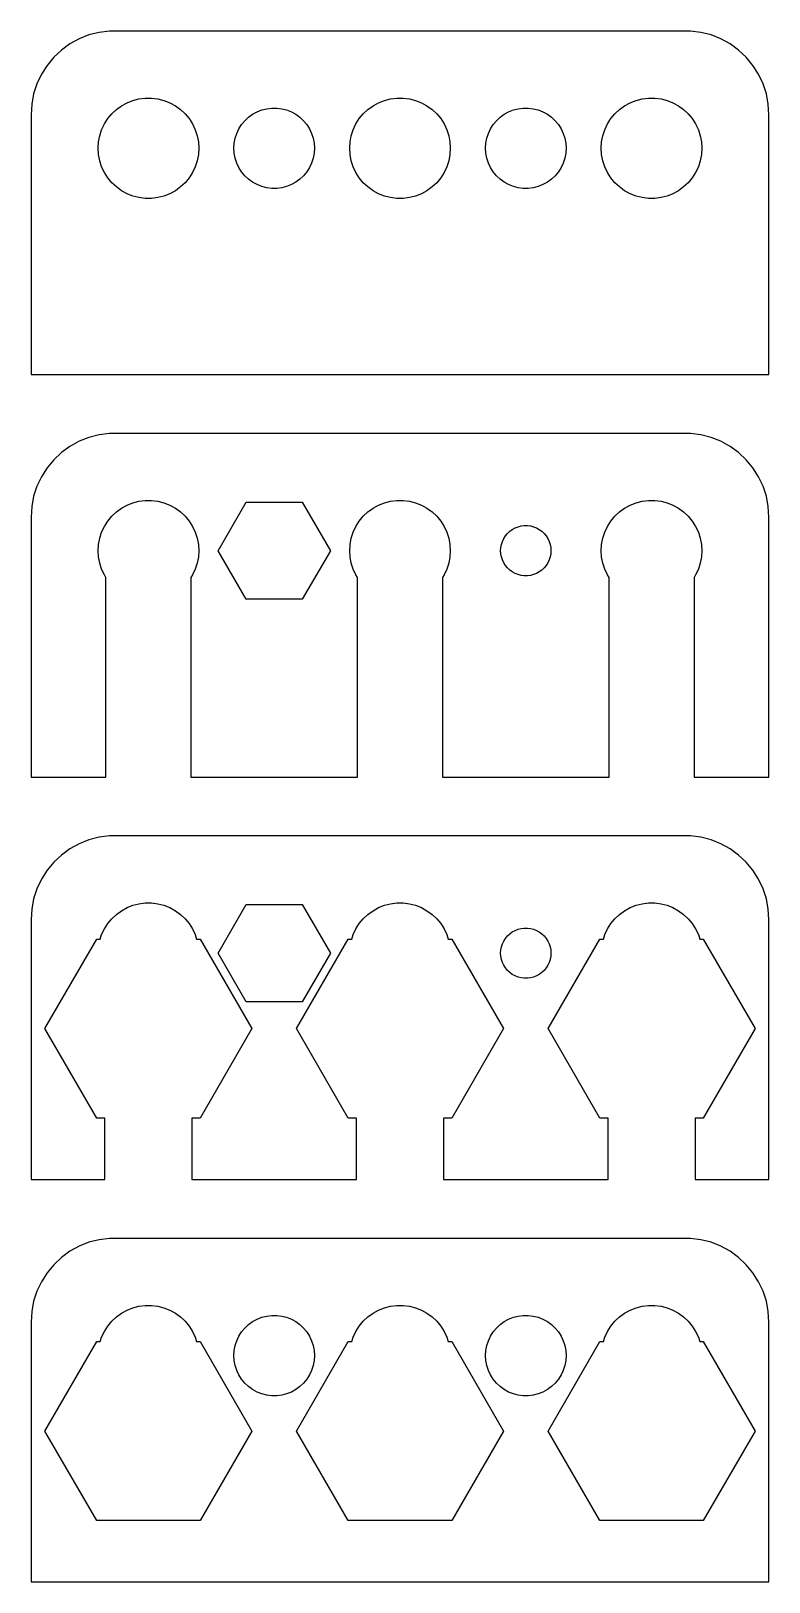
# Model space of a CAD drawing. Header units: metres. Extents: x -22 to 22, y 0 to 92.5.
import ezdxf

# ---------------------------------------------------------------- set-up
doc = ezdxf.new("R2010")
doc.units = ezdxf.units.M

msp = doc.modelspace()

# ---------------------------------------------------------------- linework, layer by layer
for p, q in [((-17.3139, 92.4901), (-17.9369, 92.4114)), ((17.3139, 92.4901), (-17.3139, 92.4901)), ((17.9369, 92.4114), (17.3139, 92.4901)), ((-19.6791, 91.7216), (-20.1871, 91.3526)), ((-19.1289, 92.0241), (-19.6791, 91.7216)), ((-18.5451, 92.2553), (-19.1289, 92.0241)), ((-17.9369, 92.4114), (-18.5451, 92.2553)), ((18.5451, 92.2553), (17.9369, 92.4114)), ((19.1289, 92.0241), (18.5451, 92.2553)), ((19.6791, 91.7216), (19.1289, 92.0241)), ((20.1871, 91.3526), (19.6791, 91.7216)), ((-20.6448, 90.9227), (-21.0451, 90.4389)), ((-20.1871, 91.3526), (-20.6448, 90.9227)), ((20.6448, 90.9227), (20.1871, 91.3526)), ((21.0451, 90.4389), (20.6448, 90.9227)), ((-21.3815, 89.9088), (-21.6489, 89.3406)), ((-21.0451, 90.4389), (-21.3815, 89.9088)), ((21.3815, 89.9088), (21.0451, 90.4389)), ((21.6489, 89.3406), (21.3815, 89.9088)), ((-21.6489, 89.3406), (-21.8429, 88.7434)), ((21.8429, 88.7434), (21.6489, 89.3406)), ((-21.9606, 88.1267), (-22, 87.5)), ((-21.8429, 88.7434), (-21.9606, 88.1267)), ((-16.9123, 87.8115), (-16.6075, 88.033)), ((-16.6075, 88.033), (-16.2773, 88.2145)), ((-16.2773, 88.2145), (-15.927, 88.3532)), ((-15.927, 88.3532), (-15.5621, 88.4469)), ((-15.5621, 88.4469), (-15.1884, 88.4941)), ((-15.1884, 88.4941), (-14.8116, 88.4941)), ((-14.8116, 88.4941), (-14.4379, 88.4469)), ((-14.4379, 88.4469), (-14.0729, 88.3532)), ((-14.0729, 88.3532), (-13.7227, 88.2145)), ((-13.7227, 88.2145), (-13.3925, 88.033)), ((-13.3925, 88.033), (-13.0877, 87.8115)), ((-7.94971, 87.8575), (-7.6507, 87.8953)), ((-7.6507, 87.8953), (-7.34929, 87.8953)), ((-7.34929, 87.8953), (-7.05028, 87.8575)), ((-1.91226, 87.8115), (-1.60747, 88.033)), ((-1.60747, 88.033), (-1.27733, 88.2145)), ((-1.27733, 88.2145), (-0.92705, 88.3532)), ((-0.92705, 88.3532), (-0.56213, 88.4469)), ((-0.56213, 88.4469), (-0.18837, 88.4941)), ((-0.18837, 88.4941), (0.18837, 88.4941)), ((0.18837, 88.4941), (0.56213, 88.4469)), ((0.56213, 88.4469), (0.92705, 88.3532)), ((0.92705, 88.3532), (1.27733, 88.2145)), ((1.27733, 88.2145), (1.60747, 88.033)), ((1.60747, 88.033), (1.91226, 87.8115)), ((7.05028, 87.8575), (7.34929, 87.8953)), ((7.34929, 87.8953), (7.6507, 87.8953)), ((7.6507, 87.8953), (7.94971, 87.8575)), ((13.0877, 87.8115), (13.3925, 88.033)), ((13.3925, 88.033), (13.7227, 88.2145)), ((13.7227, 88.2145), (14.0729, 88.3532)), ((14.0729, 88.3532), (14.4379, 88.4469)), ((14.4379, 88.4469), (14.8116, 88.4941)), ((14.8116, 88.4941), (15.1884, 88.4941)), ((15.1884, 88.4941), (15.5621, 88.4469)), ((15.5621, 88.4469), (15.927, 88.3532)), ((15.927, 88.3532), (16.2773, 88.2145)), ((16.2773, 88.2145), (16.6075, 88.033)), ((16.6075, 88.033), (16.9123, 87.8115)), ((21.9606, 88.1267), (21.8429, 88.7434)), ((22, 87.5), (21.9606, 88.1267)), ((-22, 87.5), (-22, 72)), ((-17.7893, 86.6044), (-17.6289, 86.9453)), ((-17.6289, 86.9453), (-17.427, 87.2634)), ((-17.427, 87.2634), (-17.1869, 87.5536)), ((-17.1869, 87.5536), (-16.9123, 87.8115)), ((-13.0877, 87.8115), (-12.8131, 87.5536)), ((-12.8131, 87.5536), (-12.5729, 87.2634)), ((-12.5729, 87.2634), (-12.3711, 86.9453)), ((-12.3711, 86.9453), (-12.2107, 86.6044)), ((-9.44164, 86.9107), (-9.24951, 87.1429)), ((-9.24951, 87.1429), (-9.02982, 87.3492)), ((-9.02982, 87.3492), (-8.78598, 87.5264)), ((-8.78598, 87.5264), (-8.52187, 87.6716)), ((-8.52187, 87.6716), (-8.24164, 87.7825)), ((-8.24164, 87.7825), (-7.94971, 87.8575)), ((-7.05028, 87.8575), (-6.75835, 87.7825)), ((-6.75835, 87.7825), (-6.47812, 87.6716)), ((-6.47812, 87.6716), (-6.214, 87.5264)), ((-6.214, 87.5264), (-5.97017, 87.3492)), ((-5.97017, 87.3492), (-5.75047, 87.1429)), ((-5.75047, 87.1429), (-5.55835, 86.9107)), ((-2.78932, 86.6044), (-2.62891, 86.9453)), ((-2.62891, 86.9453), (-2.42705, 87.2634)), ((-2.42705, 87.2634), (-2.1869, 87.5536)), ((-2.1869, 87.5536), (-1.91226, 87.8115)), ((1.91226, 87.8115), (2.1869, 87.5536)), ((2.1869, 87.5536), (2.42705, 87.2634)), ((2.42705, 87.2634), (2.62891, 86.9453)), ((2.62891, 86.9453), (2.78932, 86.6044)), ((5.55835, 86.9107), (5.75047, 87.1429)), ((5.75047, 87.1429), (5.97017, 87.3492)), ((5.97017, 87.3492), (6.214, 87.5264)), ((6.214, 87.5264), (6.47812, 87.6716)), ((6.47812, 87.6716), (6.75835, 87.7825)), ((6.75835, 87.7825), (7.05028, 87.8575)), ((7.94971, 87.8575), (8.24164, 87.7825)), ((8.24164, 87.7825), (8.52187, 87.6716)), ((8.52187, 87.6716), (8.78598, 87.5264)), ((8.78598, 87.5264), (9.02982, 87.3492)), ((9.02982, 87.3492), (9.24951, 87.1429)), ((9.24951, 87.1429), (9.44164, 86.9107)), ((12.2107, 86.6044), (12.3711, 86.9453)), ((12.3711, 86.9453), (12.5729, 87.2634)), ((12.5729, 87.2634), (12.8131, 87.5536)), ((12.8131, 87.5536), (13.0877, 87.8115)), ((16.9123, 87.8115), (17.1869, 87.5536)), ((17.1869, 87.5536), (17.427, 87.2634)), ((17.427, 87.2634), (17.6289, 86.9453)), ((17.6289, 86.9453), (17.7893, 86.6044)), ((22, 72), (22, 87.5)), ((-17.9763, 85.876), (-17.9057, 86.2461)), ((-17.9057, 86.2461), (-17.7893, 86.6044)), ((-12.2107, 86.6044), (-12.0942, 86.2461)), ((-12.0942, 86.2461), (-12.0237, 85.876)), ((-9.88107, 85.8008), (-9.82458, 86.0968)), ((-9.82458, 86.0968), (-9.73146, 86.3835)), ((-9.73146, 86.3835), (-9.60313, 86.6562)), ((-9.60313, 86.6562), (-9.44164, 86.9107)), ((-5.55835, 86.9107), (-5.39685, 86.6562)), ((-5.39685, 86.6562), (-5.26852, 86.3835)), ((-5.26852, 86.3835), (-5.1754, 86.0968)), ((-5.1754, 86.0968), (-5.11891, 85.8008)), ((-2.97633, 85.876), (-2.90575, 86.2461)), ((-2.90575, 86.2461), (-2.78932, 86.6044)), ((2.78932, 86.6044), (2.90575, 86.2461)), ((2.90575, 86.2461), (2.97633, 85.876)), ((5.11891, 85.8008), (5.1754, 86.0968)), ((5.1754, 86.0968), (5.26852, 86.3835)), ((5.26852, 86.3835), (5.39685, 86.6562)), ((5.39685, 86.6562), (5.55835, 86.9107)), ((9.44164, 86.9107), (9.60313, 86.6562)), ((9.60313, 86.6562), (9.73146, 86.3835)), ((9.73146, 86.3835), (9.82458, 86.0968)), ((9.82458, 86.0968), (9.88107, 85.8008)), ((12.0237, 85.876), (12.0942, 86.2461)), ((12.0942, 86.2461), (12.2107, 86.6044)), ((17.7893, 86.6044), (17.9057, 86.2461)), ((17.9057, 86.2461), (17.9763, 85.876)), ((-18, 85.5), (-17.9763, 85.876)), ((-17.9763, 85.124), (-18, 85.5)), ((-17.9057, 84.7539), (-17.9763, 85.124)), ((-12.0237, 85.124), (-12.0942, 84.7539)), ((-12.0237, 85.876), (-12, 85.5)), ((-12, 85.5), (-12.0237, 85.124)), ((-9.89999, 85.5), (-9.88107, 85.8008)), ((-9.88107, 85.1992), (-9.89999, 85.5)), ((-9.82458, 84.9031), (-9.88107, 85.1992)), ((-5.11891, 85.1992), (-5.1754, 84.9031)), ((-5.11891, 85.8008), (-5.09999, 85.5)), ((-5.09999, 85.5), (-5.11891, 85.1992)), ((-3, 85.5), (-2.97633, 85.876)), ((-2.97633, 85.124), (-3, 85.5)), ((-2.90575, 84.7539), (-2.97633, 85.124)), ((2.97633, 85.124), (2.90575, 84.7539)), ((2.97633, 85.876), (3, 85.5)), ((3, 85.5), (2.97633, 85.124)), ((5.09999, 85.5), (5.11891, 85.8008)), ((5.11891, 85.1992), (5.09999, 85.5)), ((5.1754, 84.9031), (5.11891, 85.1992)), ((9.88107, 85.1992), (9.82458, 84.9031)), ((9.88107, 85.8008), (9.89999, 85.5)), ((9.89999, 85.5), (9.88107, 85.1992)), ((12, 85.5), (12.0237, 85.876)), ((12.0237, 85.124), (12, 85.5)), ((12.0942, 84.7539), (12.0237, 85.124)), ((17.9763, 85.124), (17.9057, 84.7539)), ((17.9763, 85.876), (18, 85.5)), ((18, 85.5), (17.9763, 85.124)), ((-17.7893, 84.3956), (-17.9057, 84.7539)), ((-17.6289, 84.0547), (-17.7893, 84.3956)), ((-12.2107, 84.3956), (-12.3711, 84.0547)), ((-12.0942, 84.7539), (-12.2107, 84.3956)), ((-9.73146, 84.6165), (-9.82458, 84.9031)), ((-9.60313, 84.3438), (-9.73146, 84.6165)), ((-9.44164, 84.0893), (-9.60313, 84.3438)), ((-5.39685, 84.3438), (-5.55835, 84.0893)), ((-5.26852, 84.6165), (-5.39685, 84.3438)), ((-5.1754, 84.9031), (-5.26852, 84.6165)), ((-2.78932, 84.3956), (-2.90575, 84.7539)), ((-2.62891, 84.0547), (-2.78932, 84.3956)), ((2.78932, 84.3956), (2.62891, 84.0547)), ((2.90575, 84.7539), (2.78932, 84.3956)), ((5.26852, 84.6165), (5.1754, 84.9031)), ((5.39685, 84.3438), (5.26852, 84.6165)), ((5.55835, 84.0893), (5.39685, 84.3438)), ((9.60313, 84.3438), (9.44164, 84.0893)), ((9.73146, 84.6165), (9.60313, 84.3438)), ((9.82458, 84.9031), (9.73146, 84.6165)), ((12.2107, 84.3956), (12.0942, 84.7539)), ((12.3711, 84.0547), (12.2107, 84.3956)), ((17.7893, 84.3956), (17.6289, 84.0547)), ((17.9057, 84.7539), (17.7893, 84.3956)), ((-17.427, 83.7366), (-17.6289, 84.0547)), ((-17.1869, 83.4464), (-17.427, 83.7366)), ((-16.9123, 83.1884), (-17.1869, 83.4464)), ((-12.8131, 83.4464), (-13.0877, 83.1884)), ((-12.5729, 83.7366), (-12.8131, 83.4464)), ((-12.3711, 84.0547), (-12.5729, 83.7366)), ((-9.24951, 83.8571), (-9.44164, 84.0893)), ((-9.02982, 83.6508), (-9.24951, 83.8571)), ((-8.78598, 83.4736), (-9.02982, 83.6508)), ((-8.52187, 83.3284), (-8.78598, 83.4736)), ((-8.24164, 83.2175), (-8.52187, 83.3284)), ((-6.47812, 83.3284), (-6.75835, 83.2175)), ((-6.214, 83.4736), (-6.47812, 83.3284)), ((-5.97017, 83.6508), (-6.214, 83.4736)), ((-5.75047, 83.8571), (-5.97017, 83.6508)), ((-5.55835, 84.0893), (-5.75047, 83.8571)), ((-2.42705, 83.7366), (-2.62891, 84.0547)), ((-2.1869, 83.4464), (-2.42705, 83.7366)), ((-1.91226, 83.1884), (-2.1869, 83.4464)), ((2.1869, 83.4464), (1.91226, 83.1884)), ((2.42705, 83.7366), (2.1869, 83.4464)), ((2.62891, 84.0547), (2.42705, 83.7366)), ((5.75047, 83.8571), (5.55835, 84.0893)), ((5.97017, 83.6508), (5.75047, 83.8571)), ((6.214, 83.4736), (5.97017, 83.6508)), ((6.47812, 83.3284), (6.214, 83.4736)), ((6.75835, 83.2175), (6.47812, 83.3284)), ((8.52187, 83.3284), (8.24164, 83.2175)), ((8.78598, 83.4736), (8.52187, 83.3284)), ((9.02982, 83.6508), (8.78598, 83.4736)), ((9.24951, 83.8571), (9.02982, 83.6508)), ((9.44164, 84.0893), (9.24951, 83.8571)), ((12.5729, 83.7366), (12.3711, 84.0547)), ((12.8131, 83.4464), (12.5729, 83.7366)), ((13.0877, 83.1884), (12.8131, 83.4464)), ((17.1869, 83.4464), (16.9123, 83.1884)), ((17.427, 83.7366), (17.1869, 83.4464)), ((17.6289, 84.0547), (17.427, 83.7366)), ((-16.6075, 82.967), (-16.9123, 83.1884)), ((-16.2773, 82.7855), (-16.6075, 82.967)), ((-15.927, 82.6468), (-16.2773, 82.7855)), ((-15.5621, 82.5531), (-15.927, 82.6468)), ((-15.1884, 82.5059), (-15.5621, 82.5531)), ((-14.8116, 82.5059), (-15.1884, 82.5059)), ((-14.4379, 82.5531), (-14.8116, 82.5059)), ((-14.0729, 82.6468), (-14.4379, 82.5531)), ((-13.7227, 82.7855), (-14.0729, 82.6468)), ((-13.3925, 82.967), (-13.7227, 82.7855)), ((-13.0877, 83.1884), (-13.3925, 82.967)), ((-7.94971, 83.1425), (-8.24164, 83.2175)), ((-7.6507, 83.1047), (-7.94971, 83.1425)), ((-7.34929, 83.1047), (-7.6507, 83.1047)), ((-7.05028, 83.1425), (-7.34929, 83.1047)), ((-6.75835, 83.2175), (-7.05028, 83.1425)), ((-1.60747, 82.967), (-1.91226, 83.1884)), ((-1.27733, 82.7855), (-1.60747, 82.967)), ((-0.92705, 82.6468), (-1.27733, 82.7855)), ((-0.56213, 82.5531), (-0.92705, 82.6468)), ((-0.18837, 82.5059), (-0.56213, 82.5531)), ((0.18837, 82.5059), (-0.18837, 82.5059)), ((0.56213, 82.5531), (0.18837, 82.5059)), ((0.92705, 82.6468), (0.56213, 82.5531)), ((1.27733, 82.7855), (0.92705, 82.6468)), ((1.60747, 82.967), (1.27733, 82.7855)), ((1.91226, 83.1884), (1.60747, 82.967)), ((7.05028, 83.1425), (6.75835, 83.2175)), ((7.34929, 83.1047), (7.05028, 83.1425)), ((7.6507, 83.1047), (7.34929, 83.1047)), ((7.94971, 83.1425), (7.6507, 83.1047)), ((8.24164, 83.2175), (7.94971, 83.1425)), ((13.3925, 82.967), (13.0877, 83.1884)), ((13.7227, 82.7855), (13.3925, 82.967)), ((14.0729, 82.6468), (13.7227, 82.7855)), ((14.4379, 82.5531), (14.0729, 82.6468)), ((14.8116, 82.5059), (14.4379, 82.5531)), ((15.1884, 82.5059), (14.8116, 82.5059)), ((15.5621, 82.5531), (15.1884, 82.5059)), ((15.927, 82.6468), (15.5621, 82.5531)), ((16.2773, 82.7855), (15.927, 82.6468)), ((16.6075, 82.967), (16.2773, 82.7855)), ((16.9123, 83.1884), (16.6075, 82.967)), ((-22, 72), (22, 72)), ((-17.3139, 68.4901), (-17.9369, 68.4114)), ((17.3139, 68.4901), (-17.3139, 68.4901)), ((17.9369, 68.4114), (17.3139, 68.4901)), ((-19.6791, 67.7216), (-20.1871, 67.3526)), ((-19.1289, 68.0241), (-19.6791, 67.7216)), ((-18.5451, 68.2553), (-19.1289, 68.0241)), ((-17.9369, 68.4114), (-18.5451, 68.2553)), ((18.5451, 68.2553), (17.9369, 68.4114)), ((19.1289, 68.0241), (18.5451, 68.2553)), ((19.6791, 67.7216), (19.1289, 68.0241)), ((20.1871, 67.3526), (19.6791, 67.7216)), ((-20.6448, 66.9227), (-21.0451, 66.4389)), ((-20.1871, 67.3526), (-20.6448, 66.9227)), ((20.6448, 66.9227), (20.1871, 67.3526)), ((21.0451, 66.4389), (20.6448, 66.9227)), ((-21.3815, 65.9088), (-21.6489, 65.3406)), ((-21.0451, 66.4389), (-21.3815, 65.9088)), ((21.3815, 65.9088), (21.0451, 66.4389)), ((21.6489, 65.3406), (21.3815, 65.9088)), ((-21.8429, 64.7434), (-21.9606, 64.1267)), ((-21.6489, 65.3406), (-21.8429, 64.7434)), ((21.8429, 64.7434), (21.6489, 65.3406)), ((21.9606, 64.1267), (21.8429, 64.7434)), ((-21.9606, 64.1267), (-22, 63.5)), ((-16.9123, 63.8115), (-16.6075, 64.033)), ((-16.6075, 64.033), (-16.2773, 64.2145)), ((-16.2773, 64.2145), (-15.927, 64.3532)), ((-15.927, 64.3532), (-15.5621, 64.4469)), ((-15.5621, 64.4469), (-15.1884, 64.4941)), ((-15.1884, 64.4941), (-14.8116, 64.4941)), ((-14.8116, 64.4941), (-14.4379, 64.4469)), ((-14.4379, 64.4469), (-14.0729, 64.3532)), ((-14.0729, 64.3532), (-13.7227, 64.2145)), ((-13.7227, 64.2145), (-13.3925, 64.033)), ((-13.3925, 64.033), (-13.0877, 63.8115)), ((-10.8466, 61.5), (-9.17329, 64.3982)), ((-9.17329, 64.3982), (-5.82671, 64.3982)), ((-5.82671, 64.3982), (-4.15341, 61.5)), ((-1.91226, 63.8115), (-1.60747, 64.033)), ((-1.60747, 64.033), (-1.27733, 64.2145)), ((-1.27733, 64.2145), (-0.92705, 64.3532)), ((-0.92705, 64.3532), (-0.56213, 64.4469)), ((-0.56213, 64.4469), (-0.18837, 64.4941)), ((-0.18837, 64.4941), (0.18837, 64.4941)), ((0.18837, 64.4941), (0.56213, 64.4469)), ((0.56213, 64.4469), (0.92705, 64.3532)), ((0.92705, 64.3532), (1.27733, 64.2145)), ((1.27733, 64.2145), (1.60747, 64.033)), ((1.60747, 64.033), (1.91226, 63.8115)), ((13.0877, 63.8115), (13.3925, 64.033)), ((13.3925, 64.033), (13.7227, 64.2145)), ((13.7227, 64.2145), (14.0729, 64.3532)), ((14.0729, 64.3532), (14.4379, 64.4469)), ((14.4379, 64.4469), (14.8116, 64.4941)), ((14.8116, 64.4941), (15.1884, 64.4941)), ((15.1884, 64.4941), (15.5621, 64.4469)), ((15.5621, 64.4469), (15.927, 64.3532)), ((15.927, 64.3532), (16.2773, 64.2145)), ((16.2773, 64.2145), (16.6075, 64.033)), ((16.6075, 64.033), (16.9123, 63.8115)), ((22, 63.5), (21.9606, 64.1267)), ((-22, 63.5), (-22, 48)), ((-17.7893, 62.6044), (-17.6289, 62.9453)), ((-17.6289, 62.9453), (-17.427, 63.2634)), ((-17.427, 63.2634), (-17.1869, 63.5536)), ((-17.1869, 63.5536), (-16.9123, 63.8115)), ((-13.0877, 63.8115), (-12.8131, 63.5536)), ((-12.8131, 63.5536), (-12.5729, 63.2634)), ((-12.5729, 63.2634), (-12.3711, 62.9453)), ((-12.3711, 62.9453), (-12.2107, 62.6044)), ((-2.78932, 62.6044), (-2.62891, 62.9453)), ((-2.62891, 62.9453), (-2.42705, 63.2634)), ((-2.42705, 63.2634), (-2.1869, 63.5536)), ((-2.1869, 63.5536), (-1.91226, 63.8115)), ((1.91226, 63.8115), (2.1869, 63.5536)), ((2.1869, 63.5536), (2.42705, 63.2634)), ((2.42705, 63.2634), (2.62891, 62.9453)), ((2.62891, 62.9453), (2.78932, 62.6044)), ((6.86133, 62.8572), (7.03647, 62.9266)), ((7.03647, 62.9266), (7.21892, 62.9734)), ((7.21892, 62.9734), (7.40581, 62.997)), ((7.40581, 62.997), (7.59418, 62.997)), ((7.59418, 62.997), (7.78107, 62.9734)), ((7.78107, 62.9734), (7.96352, 62.9266)), ((7.96352, 62.9266), (8.13866, 62.8572)), ((12.2107, 62.6044), (12.3711, 62.9453)), ((12.3711, 62.9453), (12.5729, 63.2634)), ((12.5729, 63.2634), (12.8131, 63.5536)), ((12.8131, 63.5536), (13.0877, 63.8115)), ((16.9123, 63.8115), (17.1869, 63.5536)), ((17.1869, 63.5536), (17.427, 63.2634)), ((17.427, 63.2634), (17.6289, 62.9453)), ((17.6289, 62.9453), (17.7893, 62.6044)), ((22, 48), (22, 63.5)), ((-17.9763, 61.876), (-17.9057, 62.2461)), ((-17.9057, 62.2461), (-17.7893, 62.6044)), ((-12.2107, 62.6044), (-12.0942, 62.2461)), ((-12.0942, 62.2461), (-12.0237, 61.876)), ((-2.97633, 61.876), (-2.90575, 62.2461)), ((-2.90575, 62.2461), (-2.78932, 62.6044)), ((2.78932, 62.6044), (2.90575, 62.2461)), ((2.90575, 62.2461), (2.97633, 61.876)), ((6.04712, 61.873), (6.10533, 62.0522)), ((6.10533, 62.0522), (6.18553, 62.2226)), ((6.18553, 62.2226), (6.28647, 62.3817)), ((6.28647, 62.3817), (6.40654, 62.5268)), ((6.40654, 62.5268), (6.54385, 62.6558)), ((6.54385, 62.6558), (6.69626, 62.7665)), ((6.69626, 62.7665), (6.86133, 62.8572)), ((8.13866, 62.8572), (8.30373, 62.7665)), ((8.30373, 62.7665), (8.45613, 62.6558)), ((8.45613, 62.6558), (8.59344, 62.5268)), ((8.59344, 62.5268), (8.71352, 62.3817)), ((8.71352, 62.3817), (8.81445, 62.2226)), ((8.81445, 62.2226), (8.89465, 62.0522)), ((8.89465, 62.0522), (8.95287, 61.873)), ((12.0237, 61.876), (12.0942, 62.2461)), ((12.0942, 62.2461), (12.2107, 62.6044)), ((17.7893, 62.6044), (17.9057, 62.2461)), ((17.9057, 62.2461), (17.9763, 61.876)), ((-18, 61.5), (-17.9763, 61.876)), ((-17.9763, 61.124), (-18, 61.5)), ((-17.9057, 60.7539), (-17.9763, 61.124)), ((-12.0237, 61.124), (-12.0942, 60.7539)), ((-12.0237, 61.876), (-12, 61.5)), ((-12, 61.5), (-12.0237, 61.124)), ((-9.17329, 58.6018), (-10.8466, 61.5)), ((-4.15341, 61.5), (-5.82671, 58.6018)), ((-3, 61.5), (-2.97633, 61.876)), ((-2.97633, 61.124), (-3, 61.5)), ((-2.90575, 60.7539), (-2.97633, 61.124)), ((2.97633, 61.124), (2.90575, 60.7539)), ((2.97633, 61.876), (3, 61.5)), ((3, 61.5), (2.97633, 61.124)), ((6, 61.5), (6.01183, 61.688)), ((6.01183, 61.312), (6, 61.5)), ((6.01183, 61.688), (6.04712, 61.873)), ((6.04712, 61.127), (6.01183, 61.312)), ((6.10533, 60.9478), (6.04712, 61.127)), ((8.95287, 61.127), (8.89465, 60.9478)), ((8.95287, 61.873), (8.98816, 61.688)), ((8.98816, 61.312), (8.95287, 61.127)), ((8.98816, 61.688), (9, 61.5)), ((9, 61.5), (8.98816, 61.312)), ((12, 61.5), (12.0237, 61.876)), ((12.0237, 61.124), (12, 61.5)), ((12.0942, 60.7539), (12.0237, 61.124)), ((17.9763, 61.124), (17.9057, 60.7539)), ((17.9763, 61.876), (18, 61.5)), ((18, 61.5), (17.9763, 61.124)), ((-17.7893, 60.3956), (-17.9057, 60.7539)), ((-17.6289, 60.0547), (-17.7893, 60.3956)), ((-12.2107, 60.3956), (-12.3711, 60.0547)), ((-12.0942, 60.7539), (-12.2107, 60.3956)), ((-2.78932, 60.3956), (-2.90575, 60.7539)), ((-2.62891, 60.0547), (-2.78932, 60.3956)), ((2.78932, 60.3956), (2.62891, 60.0547)), ((2.90575, 60.7539), (2.78932, 60.3956)), ((6.18553, 60.7774), (6.10533, 60.9478)), ((6.28647, 60.6183), (6.18553, 60.7774)), ((6.40654, 60.4732), (6.28647, 60.6183)), ((6.54385, 60.3442), (6.40654, 60.4732)), ((6.69626, 60.2335), (6.54385, 60.3442)), ((6.86133, 60.1427), (6.69626, 60.2335)), ((7.03647, 60.0734), (6.86133, 60.1427)), ((8.13866, 60.1427), (7.96352, 60.0734)), ((8.30373, 60.2335), (8.13866, 60.1427)), ((8.45613, 60.3442), (8.30373, 60.2335)), ((8.59344, 60.4732), (8.45613, 60.3442)), ((8.71352, 60.6183), (8.59344, 60.4732)), ((8.81445, 60.7774), (8.71352, 60.6183)), ((8.89465, 60.9478), (8.81445, 60.7774)), ((12.2107, 60.3956), (12.0942, 60.7539)), ((12.3711, 60.0547), (12.2107, 60.3956)), ((17.7893, 60.3956), (17.6289, 60.0547)), ((17.9057, 60.7539), (17.7893, 60.3956)), ((-17.5307, 59.9), (-17.6289, 60.0547)), ((-17.5307, 48), (-17.5307, 59.9)), ((-12.3711, 60.0547), (-12.4693, 59.9)), ((-12.4693, 59.9), (-12.4693, 48)), ((-2.53072, 59.9), (-2.62891, 60.0547)), ((-2.53072, 48), (-2.53072, 59.9)), ((2.62891, 60.0547), (2.53072, 59.9)), ((2.53072, 59.9), (2.53072, 48)), ((7.21892, 60.0266), (7.03647, 60.0734)), ((7.40581, 60.0029), (7.21892, 60.0266)), ((7.59418, 60.0029), (7.40581, 60.0029)), ((7.78107, 60.0266), (7.59418, 60.0029)), ((7.96352, 60.0734), (7.78107, 60.0266)), ((12.4693, 59.9), (12.3711, 60.0547)), ((12.4693, 48), (12.4693, 59.9)), ((17.6289, 60.0547), (17.5307, 59.9)), ((17.5307, 59.9), (17.5307, 48)), ((-5.82671, 58.6018), (-9.17329, 58.6018)), ((-22, 48), (-17.5307, 48)), ((-12.4693, 48), (-2.53072, 48)), ((2.53072, 48), (12.4693, 48)), ((17.5307, 48), (22, 48)), ((-17.9369, 44.4114), (-18.5451, 44.2553)), ((-17.3139, 44.4901), (-17.9369, 44.4114)), ((17.3139, 44.4901), (-17.3139, 44.4901)), ((17.9369, 44.4114), (17.3139, 44.4901)), ((18.5451, 44.2553), (17.9369, 44.4114)), ((-19.6791, 43.7216), (-20.1871, 43.3526)), ((-19.1289, 44.0241), (-19.6791, 43.7216)), ((-18.5451, 44.2553), (-19.1289, 44.0241)), ((19.1289, 44.0241), (18.5451, 44.2553)), ((19.6791, 43.7216), (19.1289, 44.0241)), ((20.1871, 43.3526), (19.6791, 43.7216)), ((-20.6448, 42.9227), (-21.0451, 42.4389)), ((-20.1871, 43.3526), (-20.6448, 42.9227)), ((20.6448, 42.9227), (20.1871, 43.3526)), ((21.0451, 42.4389), (20.6448, 42.9227)), ((-21.3815, 41.9088), (-21.6489, 41.3406)), ((-21.0451, 42.4389), (-21.3815, 41.9088)), ((21.3815, 41.9088), (21.0451, 42.4389)), ((21.6489, 41.3406), (21.3815, 41.9088)), ((-21.8429, 40.7434), (-21.9606, 40.1267)), ((-21.6489, 41.3406), (-21.8429, 40.7434)), ((21.8429, 40.7434), (21.6489, 41.3406)), ((21.9606, 40.1267), (21.8429, 40.7434)), ((-21.9606, 40.1267), (-22, 39.5)), ((-17.1869, 39.5536), (-16.9123, 39.8115)), ((-16.9123, 39.8115), (-16.6075, 40.033)), ((-16.6075, 40.033), (-16.2773, 40.2145)), ((-16.2773, 40.2145), (-15.927, 40.3532)), ((-15.927, 40.3532), (-15.5621, 40.4469)), ((-15.5621, 40.4469), (-15.1884, 40.4941)), ((-15.1884, 40.4941), (-14.8116, 40.4941)), ((-14.8116, 40.4941), (-14.4379, 40.4469)), ((-14.4379, 40.4469), (-14.0729, 40.3532)), ((-14.0729, 40.3532), (-13.7227, 40.2145)), ((-13.7227, 40.2145), (-13.3925, 40.033)), ((-13.3925, 40.033), (-13.0877, 39.8115)), ((-13.0877, 39.8115), (-12.8131, 39.5536)), ((-10.8466, 37.5), (-9.17329, 40.3982)), ((-9.17329, 40.3982), (-5.82671, 40.3982)), ((-5.82671, 40.3982), (-4.15341, 37.5)), ((-2.1869, 39.5536), (-1.91226, 39.8115)), ((-1.91226, 39.8115), (-1.60747, 40.033)), ((-1.60747, 40.033), (-1.27733, 40.2145)), ((-1.27733, 40.2145), (-0.92705, 40.3532)), ((-0.92705, 40.3532), (-0.56213, 40.4469)), ((-0.56213, 40.4469), (-0.18837, 40.4941)), ((-0.18837, 40.4941), (0.18837, 40.4941)), ((0.18837, 40.4941), (0.56213, 40.4469)), ((0.56213, 40.4469), (0.92705, 40.3532)), ((0.92705, 40.3532), (1.27733, 40.2145)), ((1.27733, 40.2145), (1.60747, 40.033)), ((1.60747, 40.033), (1.91226, 39.8115)), ((1.91226, 39.8115), (2.1869, 39.5536)), ((12.8131, 39.5536), (13.0877, 39.8115)), ((13.0877, 39.8115), (13.3925, 40.033)), ((13.3925, 40.033), (13.7227, 40.2145)), ((13.7227, 40.2145), (14.0729, 40.3532)), ((14.0729, 40.3532), (14.4379, 40.4469)), ((14.4379, 40.4469), (14.8116, 40.4941)), ((14.8116, 40.4941), (15.1884, 40.4941)), ((15.1884, 40.4941), (15.5621, 40.4469)), ((15.5621, 40.4469), (15.927, 40.3532)), ((15.927, 40.3532), (16.2773, 40.2145)), ((16.2773, 40.2145), (16.6075, 40.033)), ((16.6075, 40.033), (16.9123, 39.8115)), ((16.9123, 39.8115), (17.1869, 39.5536)), ((22, 39.5), (21.9606, 40.1267)), ((-22, 39.5), (-22, 24)), ((-17.7893, 38.6044), (-17.6289, 38.9453)), ((-17.6289, 38.9453), (-17.427, 39.2634)), ((-17.427, 39.2634), (-17.1869, 39.5536)), ((-12.8131, 39.5536), (-12.5729, 39.2634)), ((-12.5729, 39.2634), (-12.3711, 38.9453)), ((-12.3711, 38.9453), (-12.2107, 38.6044)), ((-2.78932, 38.6044), (-2.62891, 38.9453)), ((-2.62891, 38.9453), (-2.42705, 39.2634)), ((-2.42705, 39.2634), (-2.1869, 39.5536)), ((2.1869, 39.5536), (2.42705, 39.2634)), ((2.42705, 39.2634), (2.62891, 38.9453)), ((2.62891, 38.9453), (2.78932, 38.6044)), ((6.69626, 38.7665), (6.86133, 38.8572)), ((6.86133, 38.8572), (7.03647, 38.9266)), ((7.03647, 38.9266), (7.21892, 38.9734)), ((7.21892, 38.9734), (7.40581, 38.997)), ((7.40581, 38.997), (7.59418, 38.997)), ((7.59418, 38.997), (7.78107, 38.9734)), ((7.78107, 38.9734), (7.96352, 38.9266)), ((7.96352, 38.9266), (8.13866, 38.8572)), ((8.13866, 38.8572), (8.30373, 38.7665)), ((12.2107, 38.6044), (12.3711, 38.9453)), ((12.3711, 38.9453), (12.5729, 39.2634)), ((12.5729, 39.2634), (12.8131, 39.5536)), ((17.1869, 39.5536), (17.427, 39.2634)), ((17.427, 39.2634), (17.6289, 38.9453)), ((17.6289, 38.9453), (17.7893, 38.6044)), ((22, 24), (22, 39.5)), ((-21.17, 33), (-18.085, 38.3434)), ((-18.085, 38.3434), (-17.8741, 38.3434)), ((-17.8741, 38.3434), (-17.7893, 38.6044)), ((-12.2107, 38.6044), (-12.1259, 38.3434)), ((-12.1259, 38.3434), (-11.915, 38.3434)), ((-11.915, 38.3434), (-8.83, 33)), ((-6.17, 33), (-3.08499, 38.3434)), ((-3.08499, 38.3434), (-2.87413, 38.3434)), ((-2.87413, 38.3434), (-2.78932, 38.6044)), ((2.78932, 38.6044), (2.87413, 38.3434)), ((2.87413, 38.3434), (3.08499, 38.3434)), ((3.08499, 38.3434), (6.17, 33)), ((6.04712, 37.873), (6.10533, 38.0522)), ((6.10533, 38.0522), (6.18553, 38.2226)), ((6.18553, 38.2226), (6.28647, 38.3817)), ((6.28647, 38.3817), (6.40654, 38.5268)), ((6.40654, 38.5268), (6.54385, 38.6558)), ((6.54385, 38.6558), (6.69626, 38.7665)), ((8.30373, 38.7665), (8.45613, 38.6558)), ((8.45613, 38.6558), (8.59344, 38.5268)), ((8.59344, 38.5268), (8.71352, 38.3817)), ((8.71352, 38.3817), (8.81445, 38.2226)), ((8.81445, 38.2226), (8.89465, 38.0522)), ((8.83, 33), (11.915, 38.3434)), ((8.89465, 38.0522), (8.95287, 37.873)), ((11.915, 38.3434), (12.1259, 38.3434)), ((12.1259, 38.3434), (12.2107, 38.6044)), ((17.7893, 38.6044), (17.8741, 38.3434)), ((17.8741, 38.3434), (18.085, 38.3434)), ((18.085, 38.3434), (21.17, 33)), ((-9.17329, 34.6018), (-10.8466, 37.5)), ((-4.15341, 37.5), (-5.82671, 34.6018)), ((6, 37.5), (6.01183, 37.688)), ((6.01183, 37.312), (6, 37.5)), ((6.01183, 37.688), (6.04712, 37.873)), ((6.04712, 37.127), (6.01183, 37.312)), ((6.10533, 36.9478), (6.04712, 37.127)), ((8.95287, 37.127), (8.89465, 36.9478)), ((8.95287, 37.873), (8.98816, 37.688)), ((8.98816, 37.312), (8.95287, 37.127)), ((8.98816, 37.688), (9, 37.5)), ((9, 37.5), (8.98816, 37.312)), ((6.18553, 36.7774), (6.10533, 36.9478)), ((6.28647, 36.6183), (6.18553, 36.7774)), ((6.40654, 36.4732), (6.28647, 36.6183)), ((6.54385, 36.3442), (6.40654, 36.4732)), ((6.69626, 36.2335), (6.54385, 36.3442)), ((6.86133, 36.1427), (6.69626, 36.2335)), ((7.03647, 36.0734), (6.86133, 36.1427)), ((7.21892, 36.0266), (7.03647, 36.0734)), ((7.96352, 36.0734), (7.78107, 36.0266)), ((8.13866, 36.1427), (7.96352, 36.0734)), ((8.30373, 36.2335), (8.13866, 36.1427)), ((8.45613, 36.3442), (8.30373, 36.2335)), ((8.59344, 36.4732), (8.45613, 36.3442)), ((8.71352, 36.6183), (8.59344, 36.4732)), ((8.81445, 36.7774), (8.71352, 36.6183)), ((8.89465, 36.9478), (8.81445, 36.7774)), ((7.40581, 36.0029), (7.21892, 36.0266)), ((7.59418, 36.0029), (7.40581, 36.0029)), ((7.78107, 36.0266), (7.59418, 36.0029)), ((-5.82671, 34.6018), (-9.17329, 34.6018)), ((-18.085, 27.6566), (-21.17, 33)), ((-8.83, 33), (-11.915, 27.6566)), ((-3.08499, 27.6566), (-6.17, 33)), ((6.17, 33), (3.08499, 27.6566)), ((11.915, 27.6566), (8.83, 33)), ((21.17, 33), (18.085, 27.6566)), ((-17.5942, 27.6566), (-18.085, 27.6566)), ((-17.5942, 24), (-17.5942, 27.6566)), ((-11.915, 27.6566), (-12.4058, 27.6566)), ((-12.4058, 27.6566), (-12.4058, 24)), ((-2.59418, 27.6566), (-3.08499, 27.6566)), ((-2.59418, 24), (-2.59418, 27.6566)), ((3.08499, 27.6566), (2.59418, 27.6566)), ((2.59418, 27.6566), (2.59418, 24)), ((12.4058, 27.6566), (11.915, 27.6566)), ((12.4058, 24), (12.4058, 27.6566)), ((18.085, 27.6566), (17.5942, 27.6566)), ((17.5942, 27.6566), (17.5942, 24)), ((-22, 24), (-17.5942, 24)), ((-12.4058, 24), (-2.59418, 24)), ((2.59418, 24), (12.4058, 24)), ((17.5942, 24), (22, 24)), ((-17.9369, 20.4114), (-18.5451, 20.2553)), ((-17.3139, 20.4901), (-17.9369, 20.4114)), ((17.3139, 20.4901), (-17.3139, 20.4901)), ((17.9369, 20.4114), (17.3139, 20.4901)), ((18.5451, 20.2553), (17.9369, 20.4114)), ((-19.6791, 19.7216), (-20.1871, 19.3526)), ((-19.1289, 20.0241), (-19.6791, 19.7216)), ((-18.5451, 20.2553), (-19.1289, 20.0241)), ((19.1289, 20.0241), (18.5451, 20.2553)), ((19.6791, 19.7216), (19.1289, 20.0241)), ((20.1871, 19.3526), (19.6791, 19.7216)), ((-20.6448, 18.9227), (-21.0451, 18.4389)), ((-20.1871, 19.3526), (-20.6448, 18.9227)), ((20.6448, 18.9227), (20.1871, 19.3526)), ((21.0451, 18.4389), (20.6448, 18.9227)), ((-21.3815, 17.9088), (-21.6489, 17.3406)), ((-21.0451, 18.4389), (-21.3815, 17.9088)), ((21.3815, 17.9088), (21.0451, 18.4389)), ((21.6489, 17.3406), (21.3815, 17.9088)), ((-21.8429, 16.7434), (-21.9606, 16.1267)), ((-21.6489, 17.3406), (-21.8429, 16.7434)), ((21.8429, 16.7434), (21.6489, 17.3406)), ((21.9606, 16.1267), (21.8429, 16.7434)), ((-21.9606, 16.1267), (-22, 15.5)), ((-17.1869, 15.5536), (-16.9123, 15.8115)), ((-16.9123, 15.8115), (-16.6075, 16.033)), ((-16.6075, 16.033), (-16.2773, 16.2145)), ((-16.2773, 16.2145), (-15.927, 16.3532)), ((-15.927, 16.3532), (-15.5621, 16.4469)), ((-15.5621, 16.4469), (-15.1884, 16.4941)), ((-15.1884, 16.4941), (-14.8116, 16.4941)), ((-14.8116, 16.4941), (-14.4379, 16.4469)), ((-14.4379, 16.4469), (-14.0729, 16.3532)), ((-14.0729, 16.3532), (-13.7227, 16.2145)), ((-13.7227, 16.2145), (-13.3925, 16.033)), ((-13.3925, 16.033), (-13.0877, 15.8115)), ((-13.0877, 15.8115), (-12.8131, 15.5536)), ((-8.52187, 15.6716), (-8.24164, 15.7825)), ((-8.24164, 15.7825), (-7.94971, 15.8575)), ((-7.94971, 15.8575), (-7.6507, 15.8953)), ((-7.6507, 15.8953), (-7.34929, 15.8953)), ((-7.34929, 15.8953), (-7.05028, 15.8575)), ((-7.05028, 15.8575), (-6.75835, 15.7825)), ((-6.75835, 15.7825), (-6.47812, 15.6716)), ((-2.1869, 15.5536), (-1.91226, 15.8115)), ((-1.91226, 15.8115), (-1.60747, 16.033)), ((-1.60747, 16.033), (-1.27733, 16.2145)), ((-1.27733, 16.2145), (-0.92705, 16.3532)), ((-0.92705, 16.3532), (-0.56213, 16.4469)), ((-0.56213, 16.4469), (-0.18837, 16.4941)), ((-0.18837, 16.4941), (0.18837, 16.4941)), ((0.18837, 16.4941), (0.56213, 16.4469)), ((0.56213, 16.4469), (0.92705, 16.3532)), ((0.92705, 16.3532), (1.27733, 16.2145)), ((1.27733, 16.2145), (1.60747, 16.033)), ((1.60747, 16.033), (1.91226, 15.8115)), ((1.91226, 15.8115), (2.1869, 15.5536)), ((6.47812, 15.6716), (6.75835, 15.7825)), ((6.75835, 15.7825), (7.05028, 15.8575)), ((7.05028, 15.8575), (7.34929, 15.8953)), ((7.34929, 15.8953), (7.6507, 15.8953)), ((7.6507, 15.8953), (7.94971, 15.8575)), ((7.94971, 15.8575), (8.24164, 15.7825)), ((8.24164, 15.7825), (8.52187, 15.6716)), ((12.8131, 15.5536), (13.0877, 15.8115)), ((13.0877, 15.8115), (13.3925, 16.033)), ((13.3925, 16.033), (13.7227, 16.2145)), ((13.7227, 16.2145), (14.0729, 16.3532)), ((14.0729, 16.3532), (14.4379, 16.4469)), ((14.4379, 16.4469), (14.8116, 16.4941)), ((14.8116, 16.4941), (15.1884, 16.4941)), ((15.1884, 16.4941), (15.5621, 16.4469)), ((15.5621, 16.4469), (15.927, 16.3532)), ((15.927, 16.3532), (16.2773, 16.2145)), ((16.2773, 16.2145), (16.6075, 16.033)), ((16.6075, 16.033), (16.9123, 15.8115)), ((16.9123, 15.8115), (17.1869, 15.5536)), ((22, 15.5), (21.9606, 16.1267)), ((-22, 15.5), (-22, 0)), ((-17.7893, 14.6044), (-17.6289, 14.9453)), ((-17.6289, 14.9453), (-17.427, 15.2634)), ((-17.427, 15.2634), (-17.1869, 15.5536)), ((-12.8131, 15.5536), (-12.5729, 15.2634)), ((-12.5729, 15.2634), (-12.3711, 14.9453)), ((-12.3711, 14.9453), (-12.2107, 14.6044)), ((-9.60313, 14.6562), (-9.44164, 14.9107)), ((-9.44164, 14.9107), (-9.24951, 15.1429)), ((-9.24951, 15.1429), (-9.02982, 15.3492)), ((-9.02982, 15.3492), (-8.78598, 15.5264)), ((-8.78598, 15.5264), (-8.52187, 15.6716)), ((-6.47812, 15.6716), (-6.214, 15.5264)), ((-6.214, 15.5264), (-5.97017, 15.3492)), ((-5.97017, 15.3492), (-5.75047, 15.1429)), ((-5.75047, 15.1429), (-5.55835, 14.9107)), ((-5.55835, 14.9107), (-5.39685, 14.6562)), ((-2.78932, 14.6044), (-2.62891, 14.9453)), ((-2.62891, 14.9453), (-2.42705, 15.2634)), ((-2.42705, 15.2634), (-2.1869, 15.5536)), ((2.1869, 15.5536), (2.42705, 15.2634)), ((2.42705, 15.2634), (2.62891, 14.9453)), ((2.62891, 14.9453), (2.78932, 14.6044)), ((5.39685, 14.6562), (5.55835, 14.9107)), ((5.55835, 14.9107), (5.75047, 15.1429)), ((5.75047, 15.1429), (5.97017, 15.3492)), ((5.97017, 15.3492), (6.214, 15.5264)), ((6.214, 15.5264), (6.47812, 15.6716)), ((8.52187, 15.6716), (8.78598, 15.5264)), ((8.78598, 15.5264), (9.02982, 15.3492)), ((9.02982, 15.3492), (9.24951, 15.1429)), ((9.24951, 15.1429), (9.44164, 14.9107)), ((9.44164, 14.9107), (9.60313, 14.6562)), ((12.2107, 14.6044), (12.3711, 14.9453)), ((12.3711, 14.9453), (12.5729, 15.2634)), ((12.5729, 15.2634), (12.8131, 15.5536)), ((17.1869, 15.5536), (17.427, 15.2634)), ((17.427, 15.2634), (17.6289, 14.9453)), ((17.6289, 14.9453), (17.7893, 14.6044)), ((22, 0), (22, 15.5)), ((-21.17, 9), (-18.085, 14.3434)), ((-18.085, 14.3434), (-17.8741, 14.3434)), ((-17.8741, 14.3434), (-17.7893, 14.6044)), ((-12.2107, 14.6044), (-12.1259, 14.3434)), ((-12.1259, 14.3434), (-11.915, 14.3434)), ((-11.915, 14.3434), (-8.83, 9)), ((-9.88107, 13.8008), (-9.82458, 14.0968)), ((-9.82458, 14.0968), (-9.73146, 14.3835)), ((-9.73146, 14.3835), (-9.60313, 14.6562)), ((-6.17, 9), (-3.08499, 14.3434)), ((-5.39685, 14.6562), (-5.26852, 14.3835)), ((-5.26852, 14.3835), (-5.1754, 14.0968)), ((-5.1754, 14.0968), (-5.11891, 13.8008)), ((-3.08499, 14.3434), (-2.87413, 14.3434)), ((-2.87413, 14.3434), (-2.78932, 14.6044)), ((2.78932, 14.6044), (2.87413, 14.3434)), ((2.87413, 14.3434), (3.08499, 14.3434)), ((3.08499, 14.3434), (6.17, 9)), ((5.11891, 13.8008), (5.1754, 14.0968)), ((5.1754, 14.0968), (5.26852, 14.3835)), ((5.26852, 14.3835), (5.39685, 14.6562)), ((8.83, 9), (11.915, 14.3434)), ((9.60313, 14.6562), (9.73146, 14.3835)), ((9.73146, 14.3835), (9.82458, 14.0968)), ((9.82458, 14.0968), (9.88107, 13.8008)), ((11.915, 14.3434), (12.1259, 14.3434)), ((12.1259, 14.3434), (12.2107, 14.6044)), ((17.7893, 14.6044), (17.8741, 14.3434)), ((17.8741, 14.3434), (18.085, 14.3434)), ((18.085, 14.3434), (21.17, 9)), ((-9.89999, 13.5), (-9.88107, 13.8008)), ((-9.88107, 13.1992), (-9.89999, 13.5)), ((-9.82458, 12.9031), (-9.88107, 13.1992)), ((-5.11891, 13.1992), (-5.1754, 12.9031)), ((-5.11891, 13.8008), (-5.09999, 13.5)), ((-5.09999, 13.5), (-5.11891, 13.1992)), ((5.09999, 13.5), (5.11891, 13.8008)), ((5.11891, 13.1992), (5.09999, 13.5)), ((5.1754, 12.9031), (5.11891, 13.1992)), ((9.88107, 13.1992), (9.82458, 12.9031)), ((9.88107, 13.8008), (9.89999, 13.5)), ((9.89999, 13.5), (9.88107, 13.1992)), ((-9.73146, 12.6165), (-9.82458, 12.9031)), ((-9.60313, 12.3438), (-9.73146, 12.6165)), ((-9.44164, 12.0893), (-9.60313, 12.3438)), ((-9.24951, 11.8571), (-9.44164, 12.0893)), ((-5.55835, 12.0893), (-5.75047, 11.8571)), ((-5.39685, 12.3438), (-5.55835, 12.0893)), ((-5.26852, 12.6165), (-5.39685, 12.3438)), ((-5.1754, 12.9031), (-5.26852, 12.6165)), ((5.26852, 12.6165), (5.1754, 12.9031)), ((5.39685, 12.3438), (5.26852, 12.6165)), ((5.55835, 12.0893), (5.39685, 12.3438)), ((5.75047, 11.8571), (5.55835, 12.0893)), ((9.44164, 12.0893), (9.24951, 11.8571)), ((9.60313, 12.3438), (9.44164, 12.0893)), ((9.73146, 12.6165), (9.60313, 12.3438)), ((9.82458, 12.9031), (9.73146, 12.6165)), ((-9.02982, 11.6508), (-9.24951, 11.8571)), ((-8.78598, 11.4736), (-9.02982, 11.6508)), ((-8.52187, 11.3284), (-8.78598, 11.4736)), ((-8.24164, 11.2175), (-8.52187, 11.3284)), ((-7.94971, 11.1425), (-8.24164, 11.2175)), ((-7.6507, 11.1047), (-7.94971, 11.1425)), ((-7.34929, 11.1047), (-7.6507, 11.1047)), ((-7.05028, 11.1425), (-7.34929, 11.1047)), ((-6.75835, 11.2175), (-7.05028, 11.1425)), ((-6.47812, 11.3284), (-6.75835, 11.2175)), ((-6.214, 11.4736), (-6.47812, 11.3284)), ((-5.97017, 11.6508), (-6.214, 11.4736)), ((-5.75047, 11.8571), (-5.97017, 11.6508)), ((5.97017, 11.6508), (5.75047, 11.8571)), ((6.214, 11.4736), (5.97017, 11.6508)), ((6.47812, 11.3284), (6.214, 11.4736)), ((6.75835, 11.2175), (6.47812, 11.3284)), ((7.05028, 11.1425), (6.75835, 11.2175)), ((7.34929, 11.1047), (7.05028, 11.1425)), ((7.6507, 11.1047), (7.34929, 11.1047)), ((7.94971, 11.1425), (7.6507, 11.1047)), ((8.24164, 11.2175), (7.94971, 11.1425)), ((8.52187, 11.3284), (8.24164, 11.2175)), ((8.78598, 11.4736), (8.52187, 11.3284)), ((9.02982, 11.6508), (8.78598, 11.4736)), ((9.24951, 11.8571), (9.02982, 11.6508)), ((-18.085, 3.65663), (-21.17, 9)), ((-8.83, 9), (-11.915, 3.65663)), ((-3.08499, 3.65663), (-6.17, 9)), ((6.17, 9), (3.08499, 3.65663)), ((11.915, 3.65663), (8.83, 9)), ((21.17, 9), (18.085, 3.65663)), ((-11.915, 3.65663), (-18.085, 3.65663)), ((3.08499, 3.65663), (-3.08499, 3.65663)), ((18.085, 3.65663), (11.915, 3.65663)), ((-22, 0), (22, 0))]:
    msp.add_line(p, q)

doc.saveas('drawing.dxf')
